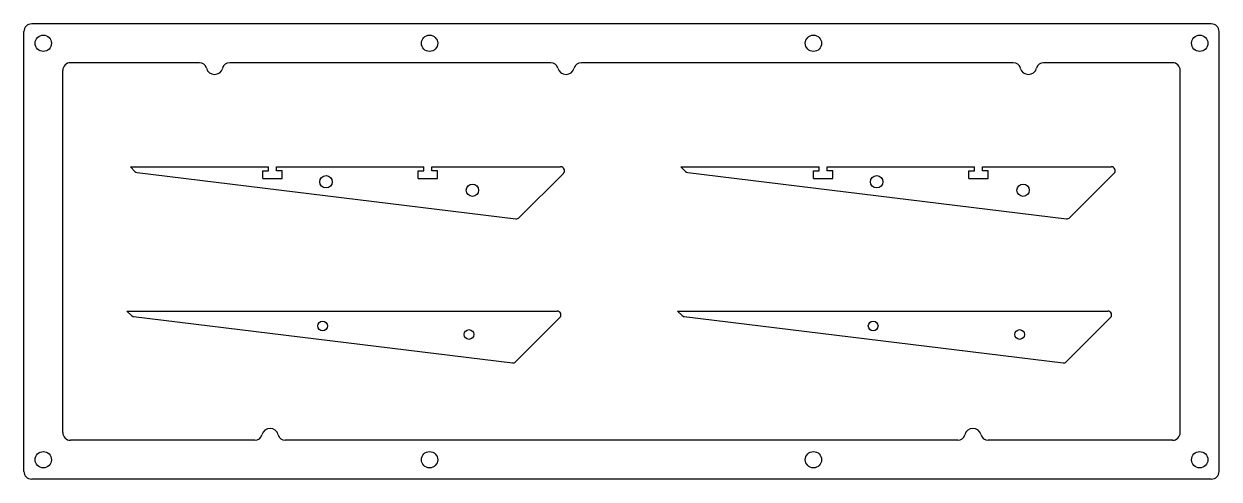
# Model space of a CAD drawing. Header units: millimetres. Extents: x 0 to 308, y 0 to 117.
import ezdxf

# ---------------------------------------------------------------- set-up
doc = ezdxf.new("R2010")
doc.units = ezdxf.units.MM
doc.header["$MEASUREMENT"] = 0
doc.layers.add('VISIBLE', color=7, linetype='Continuous')

msp = doc.modelspace()

# ---------------------------------------------------------------- linework, layer by layer
for p, q in [((305.75, 117.25), (2, 117.25)), ((135.69, 107.25), (52.99, 107.25)), ((254.76, 107.25), (143.48, 107.25)), ((295.75, 107.25), (262.54, 107.25)), ((27.41, 80.44), (63.01, 80.44)), ((27.41, 80.44), (28.58, 79.27)), ((63.01, 79.44), (63.01, 80.44)), ((65.01, 80.44), (100.95, 80.44)), ((65.01, 79.44), (65.01, 80.44)), ((84.01, 80.44), (103.01, 80.44)), ((103.01, 79.44), (103.01, 80.44)), ((105.01, 80.44), (138.19, 80.44)), ((105.01, 79.44), (105.01, 80.44)), ((169.19, 80.44), (204.79, 80.44)), ((169.19, 80.44), (170.36, 79.27)), ((204.79, 79.44), (204.79, 80.44)), ((206.79, 80.44), (242.73, 80.44)), ((206.79, 79.44), (206.79, 80.44)), ((225.79, 80.44), (244.79, 80.44)), ((244.79, 79.44), (244.79, 80.44)), ((246.79, 80.44), (279.98, 80.44)), ((246.79, 79.44), (246.79, 80.44)), ((29.16, 78.98), (126.68, 67.05)), ((61.51, 77.44), (61.51, 79.44)), ((61.51, 79.44), (63.01, 79.44)), ((61.51, 77.44), (66.51, 77.44)), ((66.51, 79.44), (65.01, 79.44)), ((66.51, 77.44), (66.51, 79.44)), ((101.51, 77.44), (101.51, 79.44)), ((101.51, 79.44), (103.01, 79.44)), ((101.51, 77.44), (106.51, 77.44)), ((106.51, 79.44), (105.01, 79.44)), ((106.51, 77.44), (106.51, 79.44)), ((138.9, 78.73), (127.51, 67.34)), ((170.95, 78.98), (268.47, 67.05)), ((203.29, 77.44), (203.29, 79.44)), ((203.29, 79.44), (204.79, 79.44)), ((203.29, 77.44), (208.29, 77.44)), ((208.29, 79.44), (206.79, 79.44)), ((208.29, 77.44), (208.29, 79.44)), ((243.29, 77.44), (243.29, 79.44)), ((243.29, 79.44), (244.79, 79.44)), ((243.29, 77.44), (248.29, 77.44)), ((248.29, 79.44), (246.79, 79.44)), ((248.29, 77.44), (248.29, 79.44)), ((280.68, 78.73), (269.29, 67.34)), ((26.5, 43.29), (137.29, 43.29)), ((26.5, 43.29), (27.68, 42.12)), ((168.29, 43.29), (279.08, 43.29)), ((168.29, 43.29), (169.46, 42.12)), ((28.26, 41.84), (125.78, 29.91)), ((138, 41.59), (126.6, 30.19)), ((170.05, 41.84), (267.57, 29.91)), ((279.78, 41.59), (268.39, 30.19)), ((295.75, 10), (248.26, 10))]:
    msp.add_line(p, q)
for centre, radius in [((5, 112.25), 2.1), ((104.45, 112.25), 2.1), ((203.3, 112.25), 2.1), ((302.75, 112.25), 2.1), ((77.8, 76.59), 1.6), ((219.58, 76.59), 1.6), ((115.49, 74.4), 1.6), ((257.28, 74.4), 1.6), ((76.9, 39.44), 1.25), ((218.68, 39.44), 1.25), ((114.59, 37.25), 1.25), ((256.38, 37.25), 1.25), ((5, 5), 2.1), ((104.45, 5), 2.1), ((203.3, 5), 2.1), ((302.75, 5), 2.1)]:
    msp.add_circle(centre, radius)
for centre, radius, start, end in [((2, 115.25), 2, 90, 180), ((305.75, 115.25), 2, 0, 90), ((52.99, 105.38), 1.87, 90, 165.6796), ((143.48, 105.38), 1.87, 90, 165.6796), ((262.54, 105.38), 1.87, 90, 165.6796), ((295.75, 105.25), 2, 0, 90), ((138.19, 79.44), 1, 315, 90), ((279.98, 79.44), 1, 315, 90), ((29.28, 79.98), 1, 225, 263.0257), ((171.07, 79.98), 1, 225, 263.0257), ((126.8, 68.05), 1, 263.3865, 315), ((268.58, 68.05), 1, 263.3865, 315), ((137.29, 42.29), 1, 315, 90), ((279.08, 42.29), 1, 315, 90), ((28.38, 42.83), 1, 225, 263.0257), ((170.17, 42.83), 1, 225, 263.0257), ((125.9, 30.9), 1, 263.3865, 315), ((267.68, 30.9), 1, 263.3865, 315), ((67.28, 11.87), 1.87, 194.3204, 270), ((248.26, 11.87), 1.87, 194.3204, 270), ((295.75, 12), 2, 270, 0)]:
    msp.add_arc(centre, radius, start, end)
at = {"layer": 'VISIBLE'}
for p, q in [((0, 2), (0, 115.25)), ((307.75, 2), (307.75, 115.25)), ((10, 12), (10, 105.25)), ((45.21, 107.25), (12, 107.25)), ((297.75, 12), (297.75, 105.25)), ((59.49, 10), (12, 10)), ((240.47, 10), (67.28, 10)), ((305.75, 0), (2, 0))]:
    msp.add_line(p, q, dxfattribs=at)
for centre, radius, start, end in [((12, 105.25), 2, 90, 180), ((45.21, 105.38), 1.87, 14.3204, 90), ((49.1, 106.38), 2.15, 194.3204, 345.6796), ((135.69, 105.38), 1.87, 14.3204, 90), ((139.59, 106.38), 2.15, 194.3204, 345.6796), ((254.76, 105.38), 1.87, 14.3204, 90), ((258.65, 106.38), 2.15, 194.3204, 345.6796), ((63.39, 10.88), 2.15, 14.3204, 165.6796), ((244.36, 10.88), 2.15, 14.3204, 165.6796), ((12, 12), 2, 180, 270), ((59.49, 11.87), 1.87, 270, 345.6796), ((240.47, 11.87), 1.87, 270, 345.6796), ((2, 2), 2, 180, 270), ((305.75, 2), 2, 270, 0)]:
    msp.add_arc(centre, radius, start, end, dxfattribs=at)

doc.saveas('drawing.dxf')
